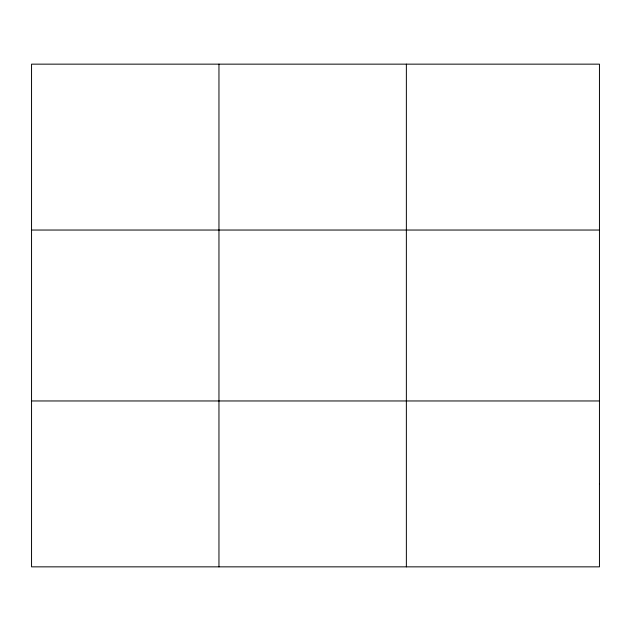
<?xml version="1.0" encoding="UTF-8"?>
<svg xmlns="http://www.w3.org/2000/svg" width="631" height="631" viewBox="0 0 631 631"><rect width="100%" height="100%" fill="white"/><g stroke="black" fill="none" stroke-linecap="round" stroke-linejoin="round"><path stroke-width="0.95" d="M218.957 64.149L218.957 566.851M406.364 64.149L406.364 566.851M31.55 230.039L599.45 230.039M31.55 400.961L599.45 400.961M599.45 483.906L599.45 566.851L31.55 566.851L31.55 64.149L599.45 64.149L599.45 483.906"/></g></svg>
